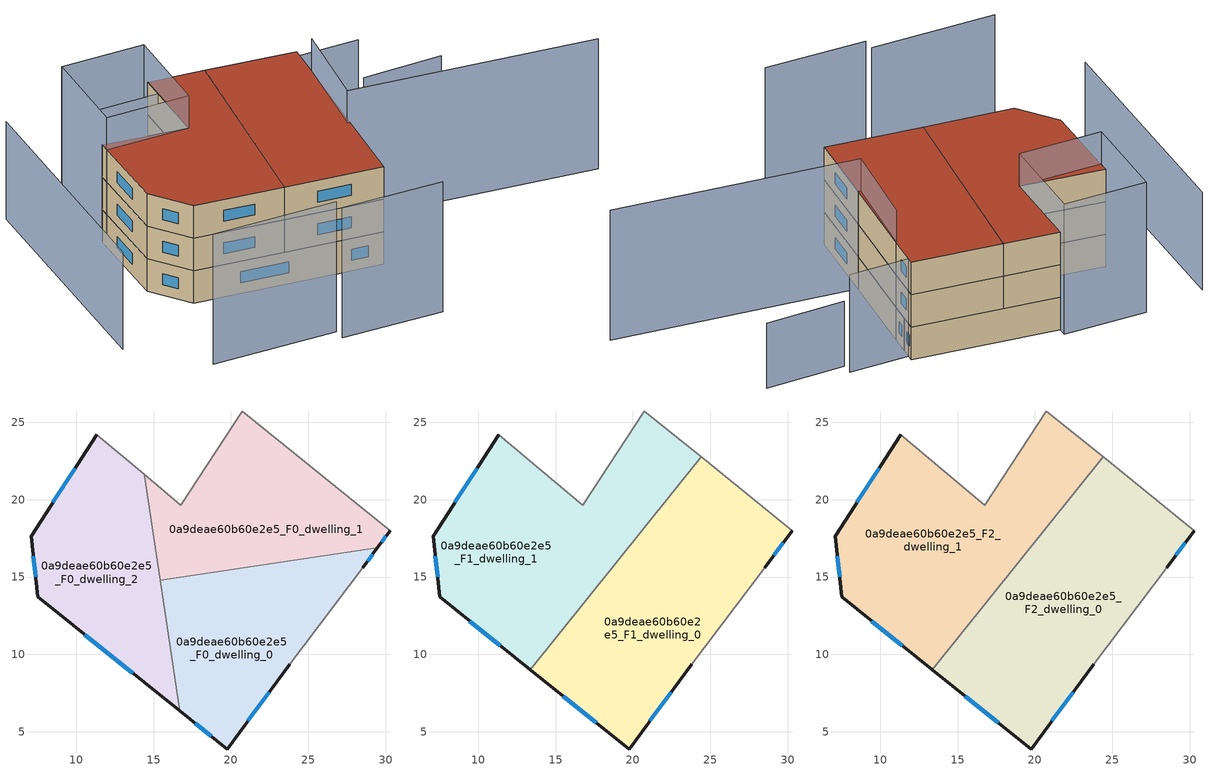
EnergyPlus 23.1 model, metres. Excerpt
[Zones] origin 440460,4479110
0a9deae60b60e2e5_F0_dwelling_0
 floor ground (EU_floor_Construction): 29.46,16.88 28.51,15.59 23.81,9.35 19.76,3.89 16.68,6.36 15.42,14.79 z0
 wall outside (EU_wall_Construction): 16.68,6.36 19.76,3.89 23.81,9.35 / 28.51,15.59 29.46,16.88 z0:3
 wall adiabatic (EU_wall_Construction): 23.81,9.35 28.51,15.59 z0:3
 wall to 0a9deae60b60e2e5_F0_dwelling_1 (EU_wall_Construction): 29.46,16.88 15.42,14.79 z0:3
 wall to 0a9deae60b60e2e5_F0_dwelling_2 (EU_wall_Construction): 15.42,14.79 16.68,6.36 z0:3
 window (EU_Window_Construction): 21.1,5.7 22.47,7.54 / 17.7,5.54 18.74,4.71 / 28.83,16.02 29.15,16.46 z0.99:2.01
0a9deae60b60e2e5_F0_dwelling_1
 floor ground (EU_floor_Construction): 30.29,18 29.46,16.88 15.42,14.79 14.4,21.63 16.77,19.65 20.74,25.73 z0
 wall outside (EU_wall_Construction): 29.46,16.88 30.29,18 z0:3
 wall adiabatic (EU_wall_Construction): 30.29,18 20.74,25.73 16.77,19.65 14.4,21.63 z0:3
 wall to 0a9deae60b60e2e5_F0_dwelling_2 (EU_wall_Construction): 14.4,21.63 15.42,14.79 z0:3
 window (EU_Window_Construction): 29.74,17.25 30.02,17.63 z0.99:2.01
0a9deae60b60e2e5_F0_dwelling_2
 floor ground (EU_floor_Construction): 14.4,21.63 16.68,6.36 7.51,13.71 7.1,17.64 11.33,24.2 z0
 wall outside (EU_wall_Construction): 11.33,24.2 7.1,17.64 7.51,13.71 16.68,6.36 z0:3
 wall adiabatic (EU_wall_Construction): 14.4,21.63 11.33,24.2 z0:3
 window (EU_Window_Construction): 7.23,16.34 7.37,15.01 / 9.93,22.03 8.5,19.82 / 10.55,11.27 13.64,8.79 z0.99:2.01
0a9deae60b60e2e5_F1_dwelling_0
 floor to 0a9deae60b60e2e5_F0_dwelling_0 (EU_floor_Construction): 29.46,16.88 28.51,15.59 23.81,9.35 19.76,3.89 16.89,13.38 18.37,15.23 z3; 16.89,13.38 19.76,3.89 16.68,6.36 15.83,12.06 z3
 floor to 0a9deae60b60e2e5_F0_dwelling_1 (EU_floor_Construction): 30.29,18 29.46,16.88 18.37,15.23 24.41,22.76 z3
 floor to 0a9deae60b60e2e5_F0_dwelling_2 (EU_floor_Construction): 15.83,12.06 16.68,6.36 13.38,9 z3
 wall outside (EU_wall_Construction): 13.38,9 19.76,3.89 23.81,9.35 / 28.51,15.59 30.29,18 z3:6
 wall adiabatic (EU_wall_Construction): 30.29,18 24.41,22.76 / 23.81,9.35 28.51,15.59 z3:6
 wall to 0a9deae60b60e2e5_F1_dwelling_1 (EU_wall_Construction): 24.41,22.76 13.38,9 z3:6
 window (EU_Window_Construction): 21.1,5.7 22.47,7.54 / 15.49,7.31 17.64,5.58 / 29.1,16.39 29.7,17.2 z3.99:5.01
0a9deae60b60e2e5_F1_dwelling_1
 floor to 0a9deae60b60e2e5_F0_dwelling_0 (EU_floor_Construction): 18.37,15.23 15.83,12.06 15.42,14.79 z3
 floor to 0a9deae60b60e2e5_F0_dwelling_1 (EU_floor_Construction): 24.41,22.76 18.37,15.23 15.42,14.79 16.77,19.65 20.74,25.73 z3; 16.77,19.65 15.42,14.79 14.4,21.63 z3
 floor to 0a9deae60b60e2e5_F0_dwelling_2 (EU_floor_Construction): 14.4,21.63 15.83,12.06 13.38,9 7.51,13.71 7.1,17.64 11.33,24.2 z3
 wall outside (EU_wall_Construction): 11.33,24.2 7.1,17.64 7.51,13.71 13.38,9 z3:6
 wall adiabatic (EU_wall_Construction): 24.41,22.76 20.74,25.73 16.77,19.65 11.33,24.2 z3:6
 window (EU_Window_Construction): 9.45,12.15 11.43,10.56 / 7.23,16.34 7.37,15.01 / 9.93,22.03 8.5,19.82 z3.99:5.01
0a9deae60b60e2e5_F2_dwelling_0
 floor to 0a9deae60b60e2e5_F1_dwelling_0 (EU_floor_Construction): 30.29,18 28.51,15.59 23.81,9.35 19.76,3.89 13.38,9 24.41,22.76 z6
 wall outside (EU_wall_Construction): 13.38,9 19.76,3.89 23.81,9.35 / 28.51,15.59 30.29,18 z6:9
 wall adiabatic (EU_wall_Construction): 30.29,18 24.41,22.76 / 23.81,9.35 28.51,15.59 z6:9
 wall to 0a9deae60b60e2e5_F2_dwelling_1 (EU_wall_Construction): 24.41,22.76 13.38,9 z6:9
 window (EU_Window_Construction): 21.1,5.7 22.47,7.54 / 15.49,7.31 17.64,5.58 / 29.1,16.39 29.7,17.2 z6.99:8.01
 roof outside (EU_roof_Construction): 23.81,9.35 28.51,15.59 30.29,18 24.41,22.76 13.38,9 19.76,3.89 z9
0a9deae60b60e2e5_F2_dwelling_1
 floor to 0a9deae60b60e2e5_F1_dwelling_1 (EU_floor_Construction): 24.41,22.76 13.38,9 7.51,13.71 7.1,17.64 11.33,24.2 16.77,19.65 20.74,25.73 z6
 wall outside (EU_wall_Construction): 11.33,24.2 7.1,17.64 7.51,13.71 13.38,9 z6:9
 wall adiabatic (EU_wall_Construction): 24.41,22.76 20.74,25.73 16.77,19.65 11.33,24.2 z6:9
 window (EU_Window_Construction): 9.45,12.15 11.43,10.56 / 7.23,16.34 7.37,15.01 / 9.93,22.03 8.5,19.82 z6.99:8.01
 roof outside (EU_roof_Construction): 13.38,9 24.41,22.76 20.74,25.73 16.77,19.65 11.33,24.2 7.1,17.64 7.51,13.71 z9
shading: 9.15,1.33 16.33,-3.43 / 0.84,7.97 9.7,2.18 / 39.87,-3.42 23.65,9.47 / 23.65,9.47 28.51,15.6 / 21.14,26.34 16.77,19.65 / 16.77,19.65 10.86,23.51 / 10.86,23.51 15.22,30.2 / 15.22,30.2 21.14,26.34 z0:12; 39.51,10.46 33.75,14.03 z0:6; 10.3,32.27 -0.94,15.08 / 34.23,14.81 13.8,28 z0:9
[Building]
EU S2 Campaign: North Axis=0; Terrain=City; Solar Distribution=FullExterior
[Site:Location]
Madrid: Latitude=40.5; Longitude=-3.5; Time Zone=1; Elevation=609
[SizingPeriod:WeatherFileDays]
AnnualSizingPeriod: Begin Month=1; Begin Day of Month=1; End Month=12; End Day of Month=31; Day of Week for Start Day=Monday; Use Weather File Daylight Saving Period=No; Use Weather File Rain and Snow Indicators=No
[MATERIAL]
EU_InternalMass_Material: Roughness=MediumRough; Thickness=0.1; Conductivity=1; Density=1800; Specific Heat=900; Thermal Absorptance=0.9; Solar Absorptance=0.7; Visible Absorptance=0.7
[MATERIAL:NOMASS] Roughness=MediumRough; Thermal Absorptance=0.9; Solar Absorptance=0.7; Visible Absorptance=0.7
Name | Thermal Resistance
EU_wall_NoMass | 0.609216
EU_roof_NoMass | 0.513268
EU_floor_NoMass | 0.568163
[WINDOWMATERIAL:SIMPLEGLAZINGSYSTEM]
EU_Window_SimpleGlazing: UFactor=5.50606; Solar Heat Gain Coefficient=0.85; Visible Transmittance=0.85
[CONSTRUCTION]
EU_wall_Construction: EU_wall_NoMass
EU_roof_Construction: EU_roof_NoMass
EU_floor_Construction: EU_floor_NoMass
EU_InternalMass_Construction: EU_InternalMass_Material
EU_Window_Construction: EU_Window_SimpleGlazing
[ZONE] Type=1; Multiplier=1; Ceiling Height=autocalculate; Floor Area=autocalculate; Part of Total Floor Area=Yes
Name | Volume
0a9deae60b60e2e5_F0_dwelling_0 | 277.157
0a9deae60b60e2e5_F1_dwelling_0 | 415.746
0a9deae60b60e2e5_F2_dwelling_0 | 415.752
0a9deae60b60e2e5_F0_dwelling_1 | 277.159
0a9deae60b60e2e5_F1_dwelling_1 | 415.717
0a9deae60b60e2e5_F2_dwelling_1 | 415.724
0a9deae60b60e2e5_F0_dwelling_2 | 277.152
[INTERNALMASS] Construction=EU_InternalMass_Construction
Name | Zone or ZoneList | Surface Area
0a9deae60b60e2e5_F0_dwelling_0_EU_InternalMass | 0a9deae60b60e2e5_F0_dwelling_0 | 92.386
0a9deae60b60e2e5_F0_dwelling_1_EU_InternalMass | 0a9deae60b60e2e5_F0_dwelling_1 | 92.3855
0a9deae60b60e2e5_F0_dwelling_2_EU_InternalMass | 0a9deae60b60e2e5_F0_dwelling_2 | 92.384
0a9deae60b60e2e5_F1_dwelling_0_EU_InternalMass | 0a9deae60b60e2e5_F1_dwelling_0 | 138.584
0a9deae60b60e2e5_F1_dwelling_1_EU_InternalMass | 0a9deae60b60e2e5_F1_dwelling_1 | 138.575
0a9deae60b60e2e5_F2_dwelling_0_EU_InternalMass | 0a9deae60b60e2e5_F2_dwelling_0 | 138.584
0a9deae60b60e2e5_F2_dwelling_1_EU_InternalMass | 0a9deae60b60e2e5_F2_dwelling_1 | 138.575
[OTHEREQUIPMENT] Fuel Type=Electricity; Design Level Calculation Method=Watts/Area; Power per Zone Floor Area=1; Fraction Latent=0; Fraction Radiant=0; Fraction Lost=0; Carbon Dioxide Generation Rate=0; EndUse Subcategory=EU_Step8_InternalGains
Name | Zone or ZoneList or Space or SpaceList | Schedule
EU_Step8_InternalGain_0a9deae60b60e2e5_F0_dwelling_0_f000 | 0a9deae60b60e2e5_F0_dwelling_0 | EU_Step8_GainSchedule_0a9deae60b60e2e5_F0_dwelling_0_f000
EU_Step8_InternalGain_0a9deae60b60e2e5_F0_dwelling_1_f000 | 0a9deae60b60e2e5_F0_dwelling_1 | EU_Step8_GainSchedule_0a9deae60b60e2e5_F0_dwelling_1_f000
EU_Step8_InternalGain_0a9deae60b60e2e5_F0_dwelling_2_f000 | 0a9deae60b60e2e5_F0_dwelling_2 | EU_Step8_GainSchedule_0a9deae60b60e2e5_F0_dwelling_2_f000
EU_Step8_InternalGain_0a9deae60b60e2e5_F1_dwelling_0_f000 | 0a9deae60b60e2e5_F1_dwelling_0 | EU_Step8_GainSchedule_0a9deae60b60e2e5_F1_dwelling_0_f000
EU_Step8_InternalGain_0a9deae60b60e2e5_F1_dwelling_1_f000 | 0a9deae60b60e2e5_F1_dwelling_1 | EU_Step8_GainSchedule_0a9deae60b60e2e5_F1_dwelling_1_f000
EU_Step8_InternalGain_0a9deae60b60e2e5_F2_dwelling_0_f000 | 0a9deae60b60e2e5_F2_dwelling_0 | EU_Step8_GainSchedule_0a9deae60b60e2e5_F2_dwelling_0_f000
EU_Step8_InternalGain_0a9deae60b60e2e5_F2_dwelling_1_f000 | 0a9deae60b60e2e5_F2_dwelling_1 | EU_Step8_GainSchedule_0a9deae60b60e2e5_F2_dwelling_1_f000
[ZONEVENTILATION:DESIGNFLOWRATE] Schedule=EU_AlwaysOn; Design Flow Rate Calculation Method=AirChanges/Hour; Air Changes per Hour=0.752966; Ventilation Type=Natural; Fan Pressure Rise=0; Fan Total Efficiency=1; Constant Term Coefficient=1; Temperature Term Coefficient=0; Velocity Term Coefficient=0; Velocity Squared Term Coefficient=0; Minimum Indoor Temperature=-100; Maximum Indoor Temperature=100; Delta Temperature=-100; Minimum Outdoor Temperature=-100; Maximum Outdoor Temperature=100; Maximum Wind Speed=40
Name | Zone or ZoneList or Space or SpaceList
EU_ConstantAir_0a9deae60b60e2e5_F0_dwelling_0 | 0a9deae60b60e2e5_F0_dwelling_0
EU_ConstantAir_0a9deae60b60e2e5_F0_dwelling_1 | 0a9deae60b60e2e5_F0_dwelling_1
EU_ConstantAir_0a9deae60b60e2e5_F0_dwelling_2 | 0a9deae60b60e2e5_F0_dwelling_2
EU_ConstantAir_0a9deae60b60e2e5_F1_dwelling_0 | 0a9deae60b60e2e5_F1_dwelling_0
EU_ConstantAir_0a9deae60b60e2e5_F1_dwelling_1 | 0a9deae60b60e2e5_F1_dwelling_1
EU_ConstantAir_0a9deae60b60e2e5_F2_dwelling_0 | 0a9deae60b60e2e5_F2_dwelling_0
EU_ConstantAir_0a9deae60b60e2e5_F2_dwelling_1 | 0a9deae60b60e2e5_F2_dwelling_1
[HVACTEMPLATE:THERMOSTAT] Constant Heating Setpoint=20; Constant Cooling Setpoint=50
EU_HeatOnly_0a9deae60b60e2e5_F0_dwelling_0; EU_HeatOnly_0a9deae60b60e2e5_F0_dwelling_1; EU_HeatOnly_0a9deae60b60e2e5_F0_dwelling_2; EU_HeatOnly_0a9deae60b60e2e5_F1_dwelling_0; EU_HeatOnly_0a9deae60b60e2e5_F1_dwelling_1; EU_HeatOnly_0a9deae60b60e2e5_F2_dwelling_0; EU_HeatOnly_0a9deae60b60e2e5_F2_dwelling_1
[HVACTEMPLATE:ZONE:IDEALLOADSAIRSYSTEM] System Availability Schedule=EU_AlwaysOn; Maximum Heating Supply Air Temperature=50; Minimum Cooling Supply Air Temperature=13; Maximum Heating Supply Air Humidity Ratio=0.0156; Minimum Cooling Supply Air Humidity Ratio=0.0077; Heating Limit=NoLimit; Cooling Limit=NoLimit; Heating Availability Schedule=EU_AlwaysOn; Cooling Availability Schedule=EU_CoolingOff; Dehumidification Control Type=ConstantSensibleHeatRatio; Cooling Sensible Heat Ratio=0.7; Dehumidification Setpoint=60; Humidification Control Type=None; Humidification Setpoint=30; Outdoor Air Method=None; Outdoor Air Flow Rate per Person=0.00944; Outdoor Air Flow Rate per Zone Floor Area=0; Outdoor Air Flow Rate per Zone=0; Demand Controlled Ventilation Type=None; Outdoor Air Economizer Type=NoEconomizer; Heat Recovery Type=None; Sensible Heat Recovery Effectiveness=0.7; Latent Heat Recovery Effectiveness=0.65
Name | Template Thermostat
0a9deae60b60e2e5_F0_dwelling_0 | EU_HeatOnly_0a9deae60b60e2e5_F0_dwelling_0
0a9deae60b60e2e5_F0_dwelling_1 | EU_HeatOnly_0a9deae60b60e2e5_F0_dwelling_1
0a9deae60b60e2e5_F0_dwelling_2 | EU_HeatOnly_0a9deae60b60e2e5_F0_dwelling_2
0a9deae60b60e2e5_F1_dwelling_0 | EU_HeatOnly_0a9deae60b60e2e5_F1_dwelling_0
0a9deae60b60e2e5_F1_dwelling_1 | EU_HeatOnly_0a9deae60b60e2e5_F1_dwelling_1
0a9deae60b60e2e5_F2_dwelling_0 | EU_HeatOnly_0a9deae60b60e2e5_F2_dwelling_0
0a9deae60b60e2e5_F2_dwelling_1 | EU_HeatOnly_0a9deae60b60e2e5_F2_dwelling_1
[SIZING:ZONE] Zone Cooling Design Supply Air Temperature Input Method=SupplyAirTemperature; Zone Cooling Design Supply Air Temperature=13; Zone Heating Design Supply Air Temperature Input Method=SupplyAirTemperature; Zone Heating Design Supply Air Temperature=50; Zone Cooling Design Supply Air Humidity Ratio=0.008; Zone Heating Design Supply Air Humidity Ratio=0.008; Cooling Design Air Flow Method=DesignDay; Cooling Design Air Flow Rate=0; Cooling Minimum Air Flow per Zone Floor Area=0.000762; Cooling Minimum Air Flow=0; Cooling Minimum Air Flow Fraction=0.2; Heating Design Air Flow Method=DesignDay; Heating Design Air Flow Rate=0; Heating Maximum Air Flow per Zone Floor Area=0.002032; Heating Maximum Air Flow=0.141576; Heating Maximum Air Flow Fraction=0.3; Account for Dedicated Outdoor Air System=No; Dedicated Outdoor Air System Control Strategy=NeutralSupplyAir; Dedicated Outdoor Air Low Setpoint Temperature for Design=autosize; Dedicated Outdoor Air High Setpoint Temperature for Design=autosize; Zone Load Sizing Method=Sensible Load Only No Latent Load; Zone Latent Cooling Design Supply Air Humidity Ratio Input Method=HumidityRatioDifference; Zone Cooling Design Supply Air Humidity Ratio Difference=0.005; Zone Latent Heating Design Supply Air Humidity Ratio Input Method=HumidityRatioDifference; Zone Humidification Design Supply Air Humidity Ratio Difference=0.005
0a9deae60b60e2e5_F0_dwelling_0; 0a9deae60b60e2e5_F0_dwelling_1; 0a9deae60b60e2e5_F0_dwelling_2; 0a9deae60b60e2e5_F1_dwelling_0; 0a9deae60b60e2e5_F1_dwelling_1; 0a9deae60b60e2e5_F2_dwelling_0; 0a9deae60b60e2e5_F2_dwelling_1
[SCHEDULE:CONSTANT]
Name | Hourly Value
EU_AlwaysOn | 1
EU_CoolingOff | 0
[SCHEDULE:FILE] Column Number=1; Rows to Skip at Top=0; Number of Hours of Data=8760; Column Separator=Comma; Interpolate to Timestep=No; Minutes per Item=60; Adjust Schedule for Daylight Savings=Yes
Name | File
EU_Step8_GainSchedule_0a9deae60b60e2e5_F0_dwelling_0_f000 | ../../schedules/0a9deae60b60e2e5/0a9deae60b60e2e5_F0_dwelling_0_f000_gain.csv
EU_Step8_GainSchedule_0a9deae60b60e2e5_F0_dwelling_1_f000 | ../../schedules/0a9deae60b60e2e5/0a9deae60b60e2e5_F0_dwelling_1_f000_gain.csv
EU_Step8_GainSchedule_0a9deae60b60e2e5_F0_dwelling_2_f000 | ../../schedules/0a9deae60b60e2e5/0a9deae60b60e2e5_F0_dwelling_2_f000_gain.csv
EU_Step8_GainSchedule_0a9deae60b60e2e5_F1_dwelling_0_f000 | ../../schedules/0a9deae60b60e2e5/0a9deae60b60e2e5_F1_dwelling_0_f000_gain.csv
EU_Step8_GainSchedule_0a9deae60b60e2e5_F1_dwelling_1_f000 | ../../schedules/0a9deae60b60e2e5/0a9deae60b60e2e5_F1_dwelling_1_f000_gain.csv
EU_Step8_GainSchedule_0a9deae60b60e2e5_F2_dwelling_0_f000 | ../../schedules/0a9deae60b60e2e5/0a9deae60b60e2e5_F2_dwelling_0_f000_gain.csv
EU_Step8_GainSchedule_0a9deae60b60e2e5_F2_dwelling_1_f000 | ../../schedules/0a9deae60b60e2e5/0a9deae60b60e2e5_F2_dwelling_1_f000_gain.csv
